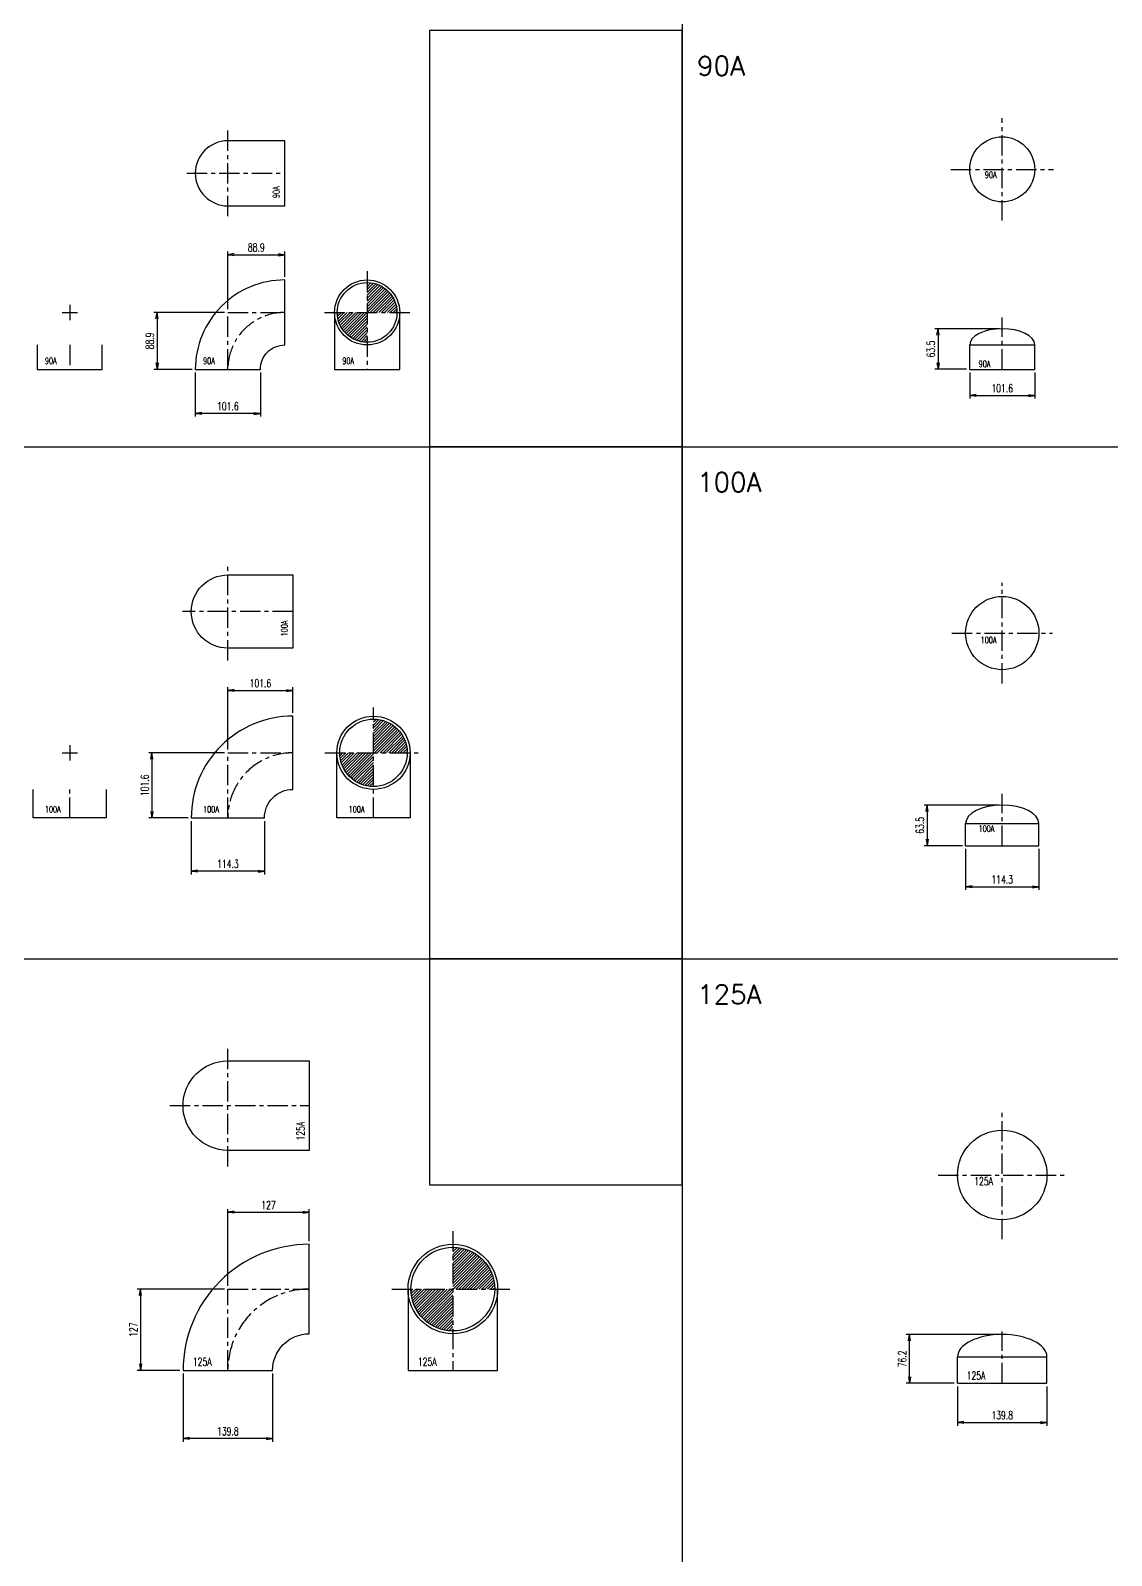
# Model space of a CAD drawing. Header units: millimetres. Extents: x 2090 to 42062, y -14812 to 2738.
# Drawn here: x 4949 to 6637, y -3684 to -1302 of the extents above; entities that cross this region are included whole.
import ezdxf

# ---------------------------------------------------------------- set-up
doc = ezdxf.new("R2010")
doc.units = ezdxf.units.MM
doc.header["$PDMODE"] = 35
doc.linetypes.add('CENTER', pattern=[50.8, 31.75, -6.35, 6.35, -6.35])
doc.linetypes.add('CENTER2', pattern=[1.125, 0.75, -0.125, 0.125, -0.125])
for name, color, linetype in [('#配管（SUS)', 220, 'Continuous'), ('DIM', 1, 'Continuous'), ('skeleton', 7, 'Continuous')]:
    doc.layers.add(name, color=color, linetype=linetype)
doc.styles.add('kpk', font='romans.shx', dxfattribs={"width": 0.7, "bigfont": 'extfont2.shx'})
doc.styles.get("Standard").update_dxf_attribs({"font": 'romans.shx', "bigfont": 'extfont.shx'})
doc.dimstyles.new('1／5～KPK', dxfattribs={"dimscale": 5, "dimtxt": 2.5, "dimasz": 2, "dimexe": 1, "dimexo": 1, "dimgap": 1, "dimtad": 3, "dimdsep": 46, "dimtxsty": 'kpk', "dimblk": 'OPEN', "dimcen": 2.5, "dimclrd": 9, "dimclre": 9, "dimclrt": 4, "dimadec": 1, "dimazin": 2, "dimtfac": 1, "dimtmove": 0, "dimatfit": 2, "dimldrblk": 'OPEN', "dimfxl": 1, "dimtfill": 1, "dimlwd": -1, "dimlwe": -1, "dimarcsym": 1})

# ---------------------------------------------------------------- blocks, each defined once
blk = doc.blocks.new('_Open')
at = {"color": 0, "linetype": 'ByBlock', "lineweight": -2}
for p, q in [((-1, 0.17), (0, 0)), ((-1, -0.17), (0, 0)), ((0, 0), (-1, 0))]:
    blk.add_line(p, q, dxfattribs=at)
blk = doc.blocks.new('*D164')
at = {"layer": 'Defpoints', "color": 0, "linetype": 'ByBlock', "transparency": 16777216}
for p in [(5346.4, -1652.6), (5346.4, -1692), (5257.5, -1742.8)]:
    blk.add_point(p, dxfattribs=at)
at = {"layer": 'DIM', "color": 9, "transparency": 16777216}
for p, q in [((5257.5, -1737.8), (5257.5, -1647.6)), ((5267.5, -1652.6), (5336.4, -1652.6)), ((5346.4, -1687), (5346.4, -1647.6))]:
    blk.add_line(p, q, dxfattribs=at)
at = {"layer": 'DIM', "color": 9, "linetype": 'ByBlock', "transparency": 16777216, "xscale": 10, "yscale": 10, "zscale": 10, "rotation": 180}
blk.add_blockref('_Open', (5257.5, -1652.6), dxfattribs=at)
at = {"layer": 'DIM', "color": 9, "linetype": 'ByBlock', "transparency": 16777216, "xscale": 10, "yscale": 10, "zscale": 10}
blk.add_blockref('_Open', (5346.4, -1652.6), dxfattribs=at)
at = {"layer": 'DIM', "color": 4, "linetype": 'ByBlock', "transparency": 16777216, "insert": (5301.9, -1641.3), "char_height": 12.5, "attachment_point": 5, "style": 'kpk', "bg_fill": 3, "box_fill_scale": 1.1, "bg_fill_color": 256, "bg_fill_true_color": 13158600, "bg_fill_transparency": 0}
blk.add_mtext('88.9', dxfattribs=at)
blk = doc.blocks.new('*D165')
at = {"layer": 'Defpoints', "color": 0, "linetype": 'ByBlock', "transparency": 16777216}
for p in [(5257.5, -1742.8), (5146.9, -1831.7), (5206.7, -1831.7)]:
    blk.add_point(p, dxfattribs=at)
at = {"layer": 'DIM', "color": 9, "transparency": 16777216}
for p, q in [((5252.5, -1742.8), (5141.9, -1742.8)), ((5146.9, -1752.8), (5146.9, -1821.7)), ((5201.7, -1831.7), (5141.9, -1831.7))]:
    blk.add_line(p, q, dxfattribs=at)
at = {"layer": 'DIM', "color": 9, "linetype": 'ByBlock', "transparency": 16777216, "xscale": 10, "yscale": 10, "zscale": 10}
for p, rotation in [((5146.9, -1742.8), 90), ((5146.9, -1831.7), 270)]:
    blk.add_blockref('_Open', p, dxfattribs=dict(at, rotation=rotation))
at = {"layer": 'DIM', "color": 4, "linetype": 'ByBlock', "transparency": 16777216, "insert": (5135.6, -1787.2), "char_height": 12.5, "attachment_point": 5, "rotation": 90, "style": 'kpk', "bg_fill": 3, "box_fill_scale": 1.1, "bg_fill_color": 256, "bg_fill_true_color": 13158600, "bg_fill_transparency": 0}
blk.add_mtext('88.9', dxfattribs=at)
blk = doc.blocks.new('*D166')
at = {"layer": 'Defpoints', "color": 0, "linetype": 'ByBlock', "transparency": 16777216}
for p in [(5206.7, -1831.7), (5308.3, -1831.7), (5206.7, -1900.5)]:
    blk.add_point(p, dxfattribs=at)
at = {"layer": 'DIM', "color": 9, "transparency": 16777216}
for p, q in [((5206.7, -1836.7), (5206.7, -1905.5)), ((5308.3, -1836.7), (5308.3, -1905.5)), ((5298.3, -1900.5), (5216.7, -1900.5))]:
    blk.add_line(p, q, dxfattribs=at)
at = {"layer": 'DIM', "color": 9, "linetype": 'ByBlock', "transparency": 16777216, "xscale": 10, "yscale": 10, "zscale": 10, "rotation": 180}
blk.add_blockref('_Open', (5206.7, -1900.5), dxfattribs=at)
at = {"layer": 'DIM', "color": 9, "linetype": 'ByBlock', "transparency": 16777216, "xscale": 10, "yscale": 10, "zscale": 10}
blk.add_blockref('_Open', (5308.3, -1900.5), dxfattribs=at)
at = {"layer": 'DIM', "color": 4, "linetype": 'ByBlock', "transparency": 16777216, "insert": (5257.5, -1889.2), "char_height": 12.5, "attachment_point": 5, "style": 'kpk', "bg_fill": 3, "box_fill_scale": 1.1, "bg_fill_color": 256, "bg_fill_true_color": 13158600, "bg_fill_transparency": 0}
blk.add_mtext('101.6', dxfattribs=at)
blk = doc.blocks.new('*D167')
at = {"layer": 'Defpoints', "color": 0, "linetype": 'ByBlock', "transparency": 16777216}
for p in [(5359.1, -2333.1), (5359.1, -2373.3), (5257.5, -2430.5)]:
    blk.add_point(p, dxfattribs=at)
at = {"layer": 'DIM', "color": 9, "transparency": 16777216}
for p, q in [((5257.5, -2425.5), (5257.5, -2328.1)), ((5267.5, -2333.1), (5349.1, -2333.1)), ((5359.1, -2368.3), (5359.1, -2328.1))]:
    blk.add_line(p, q, dxfattribs=at)
at = {"layer": 'DIM', "color": 9, "linetype": 'ByBlock', "transparency": 16777216, "xscale": 10, "yscale": 10, "zscale": 10, "rotation": 180}
blk.add_blockref('_Open', (5257.5, -2333.1), dxfattribs=at)
at = {"layer": 'DIM', "color": 9, "linetype": 'ByBlock', "transparency": 16777216, "xscale": 10, "yscale": 10, "zscale": 10}
blk.add_blockref('_Open', (5359.1, -2333.1), dxfattribs=at)
at = {"layer": 'DIM', "color": 4, "linetype": 'ByBlock', "transparency": 16777216, "insert": (5308.3, -2321.8), "char_height": 12.5, "attachment_point": 5, "style": 'kpk', "bg_fill": 3, "box_fill_scale": 1.1, "bg_fill_color": 256, "bg_fill_true_color": 13158600, "bg_fill_transparency": 0}
blk.add_mtext('101.6', dxfattribs=at)
blk = doc.blocks.new('*D168')
at = {"layer": 'Defpoints', "color": 0, "linetype": 'ByBlock', "transparency": 16777216}
for p in [(5257.5, -2430.5), (5138.9, -2532.1), (5200.3, -2532.1)]:
    blk.add_point(p, dxfattribs=at)
at = {"layer": 'DIM', "color": 9, "transparency": 16777216}
for p, q in [((5252.5, -2430.5), (5133.9, -2430.5)), ((5138.9, -2440.5), (5138.9, -2522.1)), ((5195.3, -2532.1), (5133.9, -2532.1))]:
    blk.add_line(p, q, dxfattribs=at)
at = {"layer": 'DIM', "color": 9, "linetype": 'ByBlock', "transparency": 16777216, "xscale": 10, "yscale": 10, "zscale": 10}
for p, rotation in [((5138.9, -2430.5), 90), ((5138.9, -2532.1), 270)]:
    blk.add_blockref('_Open', p, dxfattribs=dict(at, rotation=rotation))
at = {"layer": 'DIM', "color": 4, "linetype": 'ByBlock', "transparency": 16777216, "insert": (5127.7, -2481.3), "char_height": 12.5, "attachment_point": 5, "rotation": 90, "style": 'kpk', "bg_fill": 3, "box_fill_scale": 1.1, "bg_fill_color": 256, "bg_fill_true_color": 13158600, "bg_fill_transparency": 0}
blk.add_mtext('101.6', dxfattribs=at)
blk = doc.blocks.new('*D169')
at = {"layer": 'Defpoints', "color": 0, "linetype": 'ByBlock', "transparency": 16777216}
for p in [(5200.3, -2532.1), (5314.6, -2532.1), (5200.3, -2615.3)]:
    blk.add_point(p, dxfattribs=at)
at = {"layer": 'DIM', "color": 9, "transparency": 16777216}
for p, q in [((5200.3, -2537.1), (5200.3, -2620.3)), ((5314.6, -2537.1), (5314.6, -2620.3)), ((5304.6, -2615.3), (5210.3, -2615.3))]:
    blk.add_line(p, q, dxfattribs=at)
at = {"layer": 'DIM', "color": 9, "linetype": 'ByBlock', "transparency": 16777216, "xscale": 10, "yscale": 10, "zscale": 10, "rotation": 180}
blk.add_blockref('_Open', (5200.3, -2615.3), dxfattribs=at)
at = {"layer": 'DIM', "color": 9, "linetype": 'ByBlock', "transparency": 16777216, "xscale": 10, "yscale": 10, "zscale": 10}
blk.add_blockref('_Open', (5314.6, -2615.3), dxfattribs=at)
at = {"layer": 'DIM', "color": 4, "linetype": 'ByBlock', "transparency": 16777216, "insert": (5257.5, -2604), "char_height": 12.5, "attachment_point": 5, "style": 'kpk', "bg_fill": 3, "box_fill_scale": 1.1, "bg_fill_color": 256, "bg_fill_true_color": 13158600, "bg_fill_transparency": 0}
blk.add_mtext('114.3', dxfattribs=at)
blk = doc.blocks.new('*D170')
at = {"layer": 'Defpoints', "color": 0, "linetype": 'ByBlock', "transparency": 16777216}
for p in [(5384.5, -3148), (5384.5, -3198.1), (5257.5, -3268)]:
    blk.add_point(p, dxfattribs=at)
at = {"layer": 'DIM', "color": 9, "transparency": 16777216}
for p, q in [((5257.5, -3263), (5257.5, -3143)), ((5384.5, -3193.1), (5384.5, -3143)), ((5267.5, -3148), (5374.5, -3148))]:
    blk.add_line(p, q, dxfattribs=at)
at = {"layer": 'DIM', "color": 9, "linetype": 'ByBlock', "transparency": 16777216, "xscale": 10, "yscale": 10, "zscale": 10, "rotation": 180}
blk.add_blockref('_Open', (5257.5, -3148), dxfattribs=at)
at = {"layer": 'DIM', "color": 9, "linetype": 'ByBlock', "transparency": 16777216, "xscale": 10, "yscale": 10, "zscale": 10}
blk.add_blockref('_Open', (5384.5, -3148), dxfattribs=at)
at = {"layer": 'DIM', "color": 4, "linetype": 'ByBlock', "transparency": 16777216, "insert": (5321, -3136.8), "char_height": 12.5, "attachment_point": 5, "style": 'kpk', "bg_fill": 3, "box_fill_scale": 1.1, "bg_fill_color": 256, "bg_fill_true_color": 13158600, "bg_fill_transparency": 0}
blk.add_mtext('127', dxfattribs=at)
blk = doc.blocks.new('*D171')
at = {"layer": 'Defpoints', "color": 0, "linetype": 'ByBlock', "transparency": 16777216}
for p in [(5257.5, -3268), (5121.1, -3395), (5187.6, -3395)]:
    blk.add_point(p, dxfattribs=at)
at = {"layer": 'DIM', "color": 9, "transparency": 16777216}
for p, q in [((5252.5, -3268), (5116.1, -3268)), ((5121.1, -3278), (5121.1, -3385)), ((5182.6, -3395), (5116.1, -3395))]:
    blk.add_line(p, q, dxfattribs=at)
at = {"layer": 'DIM', "color": 9, "linetype": 'ByBlock', "transparency": 16777216, "xscale": 10, "yscale": 10, "zscale": 10}
for p, rotation in [((5121.1, -3268), 90), ((5121.1, -3395), 270)]:
    blk.add_blockref('_Open', p, dxfattribs=dict(at, rotation=rotation))
at = {"layer": 'DIM', "color": 4, "linetype": 'ByBlock', "transparency": 16777216, "insert": (5109.9, -3331.5), "char_height": 12.5, "attachment_point": 5, "rotation": 90, "style": 'kpk', "bg_fill": 3, "box_fill_scale": 1.1, "bg_fill_color": 256, "bg_fill_true_color": 13158600, "bg_fill_transparency": 0}
blk.add_mtext('127', dxfattribs=at)
blk = doc.blocks.new('*D172')
at = {"layer": 'Defpoints', "color": 0, "linetype": 'ByBlock', "transparency": 16777216}
for p in [(5187.6, -3395), (5327.4, -3395), (5187.6, -3501.4)]:
    blk.add_point(p, dxfattribs=at)
at = {"layer": 'DIM', "color": 9, "transparency": 16777216}
for p, q in [((5187.6, -3400), (5187.6, -3506.4)), ((5327.4, -3400), (5327.4, -3506.4)), ((5317.4, -3501.4), (5197.6, -3501.4))]:
    blk.add_line(p, q, dxfattribs=at)
at = {"layer": 'DIM', "color": 9, "linetype": 'ByBlock', "transparency": 16777216, "xscale": 10, "yscale": 10, "zscale": 10, "rotation": 180}
blk.add_blockref('_Open', (5187.6, -3501.4), dxfattribs=at)
at = {"layer": 'DIM', "color": 9, "linetype": 'ByBlock', "transparency": 16777216, "xscale": 10, "yscale": 10, "zscale": 10}
blk.add_blockref('_Open', (5327.4, -3501.4), dxfattribs=at)
at = {"layer": 'DIM', "color": 4, "linetype": 'ByBlock', "transparency": 16777216, "insert": (5257.5, -3490.2), "char_height": 12.5, "attachment_point": 5, "style": 'kpk', "bg_fill": 3, "box_fill_scale": 1.1, "bg_fill_color": 256, "bg_fill_true_color": 13158600, "bg_fill_transparency": 0}
blk.add_mtext('139.8', dxfattribs=at)
blk = doc.blocks.new('*D195')
at = {"layer": 'Defpoints', "color": 0, "linetype": 'ByBlock', "transparency": 16777216}
for p in [(6466.7, -1768.1), (6366.5, -1831.6), (6415.9, -1831.6)]:
    blk.add_point(p, dxfattribs=at)
at = {"layer": 'DIM', "color": 9, "transparency": 16777216}
for p, q in [((6461.7, -1768.1), (6361.5, -1768.1)), ((6366.5, -1778.1), (6366.5, -1821.6)), ((6410.9, -1831.6), (6361.5, -1831.6))]:
    blk.add_line(p, q, dxfattribs=at)
at = {"layer": 'DIM', "color": 9, "linetype": 'ByBlock', "transparency": 16777216, "xscale": 10, "yscale": 10, "zscale": 10}
for p, rotation in [((6366.5, -1768.1), 90), ((6366.5, -1831.6), 270)]:
    blk.add_blockref('_Open', p, dxfattribs=dict(at, rotation=rotation))
at = {"layer": 'DIM', "color": 4, "linetype": 'ByBlock', "transparency": 16777216, "insert": (6355.3, -1799.9), "char_height": 12.5, "attachment_point": 5, "rotation": 90, "style": 'kpk', "bg_fill": 3, "box_fill_scale": 1.1, "bg_fill_color": 256, "bg_fill_true_color": 13158600, "bg_fill_transparency": 0}
blk.add_mtext('63.5', dxfattribs=at)
blk = doc.blocks.new('*D196')
at = {"layer": 'Defpoints', "color": 0, "linetype": 'ByBlock', "transparency": 16777216}
for p in [(6415.9, -1831.6), (6517.5, -1831.6), (6517.5, -1872.4)]:
    blk.add_point(p, dxfattribs=at)
at = {"layer": 'DIM', "color": 9, "transparency": 16777216}
for p, q in [((6415.9, -1836.6), (6415.9, -1877.4)), ((6517.5, -1836.6), (6517.5, -1877.4)), ((6425.9, -1872.4), (6507.5, -1872.4))]:
    blk.add_line(p, q, dxfattribs=at)
at = {"layer": 'DIM', "color": 9, "linetype": 'ByBlock', "transparency": 16777216, "xscale": 10, "yscale": 10, "zscale": 10, "rotation": 180}
blk.add_blockref('_Open', (6415.9, -1872.4), dxfattribs=at)
at = {"layer": 'DIM', "color": 9, "linetype": 'ByBlock', "transparency": 16777216, "xscale": 10, "yscale": 10, "zscale": 10}
blk.add_blockref('_Open', (6517.5, -1872.4), dxfattribs=at)
at = {"layer": 'DIM', "color": 4, "linetype": 'ByBlock', "transparency": 16777216, "insert": (6466.7, -1861.2), "char_height": 12.5, "attachment_point": 5, "style": 'kpk', "bg_fill": 3, "box_fill_scale": 1.1, "bg_fill_color": 256, "bg_fill_true_color": 13158600, "bg_fill_transparency": 0}
blk.add_mtext('101.6', dxfattribs=at)
blk = doc.blocks.new('*D197')
at = {"layer": 'Defpoints', "color": 0, "linetype": 'ByBlock', "transparency": 16777216}
for p in [(6466.7, -2512.1), (6349.6, -2575.6), (6409.6, -2575.6)]:
    blk.add_point(p, dxfattribs=at)
at = {"layer": 'DIM', "color": 9, "transparency": 16777216}
for p, q in [((6461.7, -2512.1), (6344.6, -2512.1)), ((6349.6, -2522.1), (6349.6, -2565.6)), ((6404.6, -2575.6), (6344.6, -2575.6))]:
    blk.add_line(p, q, dxfattribs=at)
at = {"layer": 'DIM', "color": 9, "linetype": 'ByBlock', "transparency": 16777216, "xscale": 10, "yscale": 10, "zscale": 10}
for p, rotation in [((6349.6, -2512.1), 90), ((6349.6, -2575.6), 270)]:
    blk.add_blockref('_Open', p, dxfattribs=dict(at, rotation=rotation))
at = {"layer": 'DIM', "color": 4, "linetype": 'ByBlock', "transparency": 16777216, "insert": (6338.3, -2543.9), "char_height": 12.5, "attachment_point": 5, "rotation": 90, "style": 'kpk', "bg_fill": 3, "box_fill_scale": 1.1, "bg_fill_color": 256, "bg_fill_true_color": 13158600, "bg_fill_transparency": 0}
blk.add_mtext('63.5', dxfattribs=at)
blk = doc.blocks.new('*D198')
at = {"layer": 'Defpoints', "color": 0, "linetype": 'ByBlock', "transparency": 16777216}
for p in [(6409.6, -2575.6), (6523.9, -2575.6), (6523.9, -2639.7)]:
    blk.add_point(p, dxfattribs=at)
at = {"layer": 'DIM', "color": 9, "transparency": 16777216}
for p, q in [((6409.6, -2580.6), (6409.6, -2644.7)), ((6523.9, -2580.6), (6523.9, -2644.7)), ((6419.6, -2639.7), (6513.9, -2639.7))]:
    blk.add_line(p, q, dxfattribs=at)
at = {"layer": 'DIM', "color": 9, "linetype": 'ByBlock', "transparency": 16777216, "xscale": 10, "yscale": 10, "zscale": 10, "rotation": 180}
blk.add_blockref('_Open', (6409.6, -2639.7), dxfattribs=at)
at = {"layer": 'DIM', "color": 9, "linetype": 'ByBlock', "transparency": 16777216, "xscale": 10, "yscale": 10, "zscale": 10}
blk.add_blockref('_Open', (6523.9, -2639.7), dxfattribs=at)
at = {"layer": 'DIM', "color": 4, "linetype": 'ByBlock', "transparency": 16777216, "insert": (6466.7, -2628.4), "char_height": 12.5, "attachment_point": 5, "style": 'kpk', "bg_fill": 3, "box_fill_scale": 1.1, "bg_fill_color": 256, "bg_fill_true_color": 13158600, "bg_fill_transparency": 0}
blk.add_mtext('114.3', dxfattribs=at)
blk = doc.blocks.new('*D199')
at = {"layer": 'Defpoints', "color": 0, "linetype": 'ByBlock', "transparency": 16777216}
for p in [(6396.8, -3415.2), (6536.6, -3415.2), (6536.6, -3476.4)]:
    blk.add_point(p, dxfattribs=at)
at = {"layer": 'DIM', "color": 9, "transparency": 16777216}
for p, q in [((6396.8, -3420.2), (6396.8, -3481.4)), ((6536.6, -3420.2), (6536.6, -3481.4)), ((6406.8, -3476.4), (6526.6, -3476.4))]:
    blk.add_line(p, q, dxfattribs=at)
at = {"layer": 'DIM', "color": 9, "linetype": 'ByBlock', "transparency": 16777216, "xscale": 10, "yscale": 10, "zscale": 10, "rotation": 180}
blk.add_blockref('_Open', (6396.8, -3476.4), dxfattribs=at)
at = {"layer": 'DIM', "color": 9, "linetype": 'ByBlock', "transparency": 16777216, "xscale": 10, "yscale": 10, "zscale": 10}
blk.add_blockref('_Open', (6536.6, -3476.4), dxfattribs=at)
at = {"layer": 'DIM', "color": 4, "linetype": 'ByBlock', "transparency": 16777216, "insert": (6466.7, -3465.1), "char_height": 12.5, "attachment_point": 5, "style": 'kpk', "bg_fill": 3, "box_fill_scale": 1.1, "bg_fill_color": 256, "bg_fill_true_color": 13158600, "bg_fill_transparency": 0}
blk.add_mtext('139.8', dxfattribs=at)
blk = doc.blocks.new('*D200')
at = {"layer": 'Defpoints', "color": 0, "linetype": 'ByBlock', "transparency": 16777216}
for p in [(6321.8, -3339), (6466.7, -3339), (6396.8, -3415.2)]:
    blk.add_point(p, dxfattribs=at)
at = {"layer": 'DIM', "color": 9, "transparency": 16777216}
for p, q in [((6461.7, -3339), (6316.8, -3339)), ((6321.8, -3405.2), (6321.8, -3349)), ((6391.8, -3415.2), (6316.8, -3415.2))]:
    blk.add_line(p, q, dxfattribs=at)
at = {"layer": 'DIM', "color": 9, "linetype": 'ByBlock', "transparency": 16777216, "xscale": 10, "yscale": 10, "zscale": 10}
for p, rotation in [((6321.8, -3339), 90), ((6321.8, -3415.2), 270)]:
    blk.add_blockref('_Open', p, dxfattribs=dict(at, rotation=rotation))
at = {"layer": 'DIM', "color": 4, "linetype": 'ByBlock', "transparency": 16777216, "insert": (6310.6, -3377.1), "char_height": 12.5, "attachment_point": 5, "rotation": 90, "style": 'kpk', "bg_fill": 3, "box_fill_scale": 1.1, "bg_fill_color": 256, "bg_fill_true_color": 13158600, "bg_fill_transparency": 0}
blk.add_mtext('76.2', dxfattribs=at)
blk = doc.blocks.new('(SUS)90A-90ES-4')
at = {"layer": '#配管（SUS)', "color": 2, "linetype": 'CENTER'}
for p, q in [((-12, 0), (12, 0)), ((0, 12), (0, -12)), ((0, -50.8), (0, -88.9))]:
    blk.add_line(p, q, dxfattribs=at)
at = {"layer": '#配管（SUS)', "color": 0, "linetype": 'ByBlock'}
blk.add_lwpolyline([(-50.8, -50.8), (-50.8, -88.9), (50.8, -88.9), (50.8, -50.8)], dxfattribs=at)
at = {"layer": 'Defpoints', "color": 5, "insert": (-38.7, -75.5), "char_height": 10, "attachment_point": 4}
blk.add_mtext('{\\W0.7;90A}', dxfattribs=at)
blk = doc.blocks.new('(SUS)90A-90ES-3')
at = {"layer": '#配管（SUS)', "color": 2, "linetype": 'CENTER'}
for p, q in [((0, -66.7), (0, 66.7)), ((-64.3, 0), (88.9, 0))]:
    blk.add_line(p, q, dxfattribs=at)
at = {"layer": '#配管（SUS)', "color": 0, "linetype": 'ByBlock'}
blk.add_lwpolyline([(88.9, 50.8), (0, 50.8, 1), (0, -50.8), (88.9, -50.8)], format="xyb", close=True, dxfattribs=at)
at = {"layer": 'Defpoints', "color": 5, "insert": (75.5, -38.7), "char_height": 10, "attachment_point": 4, "rotation": 90}
blk.add_mtext('{\\W0.7;90A}', dxfattribs=at)
blk = doc.blocks.new('(SUS)90A-90ES-1')
at = {"layer": '#配管（SUS)', "color": 0, "linetype": 'ByBlock'}
blk.add_lwpolyline([(-50.8, -88.9), (50.8, -88.9, -0.414214), (88.9, -50.8), (88.9, 50.8, 0.414214)], format="xyb", close=True, dxfattribs=at)
at = {"layer": '#配管（SUS)', "color": 2, "linetype": 'CENTER'}
blk.add_lwpolyline([(0, -88.9), (0, 0), (88.9, 0, 0.414214)], format="xyb", close=True, dxfattribs=at)
at = {"layer": 'Defpoints', "color": 5, "insert": (-38.7, -75.5), "char_height": 10, "attachment_point": 4}
blk.add_mtext('{\\W0.7;90A}', dxfattribs=at)
blk = doc.blocks.new('(SUS)90A-90ES-2')
at = {"layer": '#配管（SUS)'}
h = blk.add_hatch(dxfattribs=at)
h.set_pattern_fill('ANSI31', color=252)
h.set_pattern_definition([(45, (-5474.999, 1742.7873), (-2.245064, 2.245064), [])])
h.paths.add_polyline_path([(0, 0), (-46.6, 0, 0.414214), (0, -46.6)])
h.paths.add_polyline_path([(0, 46.6), (0, 0), (46.6, 0, 0.414214)])
at = {"layer": '#配管（SUS)', "color": 2, "linetype": 'CENTER'}
for p, q in [((0, 64.3), (0, -88.9)), ((-66.7, 0), (66.7, 0))]:
    blk.add_line(p, q, dxfattribs=at)
at = {"layer": '#配管（SUS)', "color": 0, "linetype": 'ByBlock'}
blk.add_lwpolyline([(-50.8, 0), (-50.8, -88.9), (50.8, -88.9), (50.8, 0)], dxfattribs=at)
for radius in [50.8, 46.6]:
    blk.add_circle((0, 0), radius, dxfattribs=at)
at = {"layer": 'Defpoints', "color": 5, "insert": (-38.7, -75.5), "char_height": 10, "attachment_point": 4}
blk.add_mtext('{\\W0.7;90A}', dxfattribs=at)
blk = doc.blocks.new('(SUS)100A-90ES-3')
at = {"layer": '#配管（SUS)', "color": 2, "linetype": 'CENTER'}
for p, q in [((0, -76.2), (0, 76.2)), ((101.6, 0), (-70.9, 0))]:
    blk.add_line(p, q, dxfattribs=at)
at = {"layer": '#配管（SUS)', "color": 0, "linetype": 'ByBlock'}
blk.add_lwpolyline([(101.6, -57.1), (0, -57.1, -1), (0, 57.1), (101.6, 57.1)], format="xyb", close=True, dxfattribs=at)
at = {"layer": 'Defpoints', "color": 5, "insert": (88.2, -38.7), "char_height": 10, "attachment_point": 4, "rotation": 90}
blk.add_mtext('{\\W0.7;100A}', dxfattribs=at)
blk = doc.blocks.new('(SUS)100A-90ES-4')
at = {"layer": '#配管（SUS)', "color": 2, "linetype": 'CENTER'}
for p, q in [((-12, 0), (12, 0)), ((0, 12), (0, -12)), ((0, -101.6), (0, -57.2))]:
    blk.add_line(p, q, dxfattribs=at)
at = {"layer": '#配管（SUS)', "color": 0, "linetype": 'ByBlock'}
blk.add_lwpolyline([(57.1, -57.2), (57.1, -101.6), (-57.2, -101.6), (-57.2, -57.2)], dxfattribs=at)
at = {"layer": 'Defpoints', "color": 5, "insert": (-38.7, -88.2), "char_height": 10, "attachment_point": 4}
blk.add_mtext('{\\W0.7;100A}', dxfattribs=at)
blk = doc.blocks.new('(SUS)100A-90ES-1')
at = {"layer": '#配管（SUS)', "color": 0, "linetype": 'ByBlock'}
blk.add_lwpolyline([(-57.2, -101.6), (57.2, -101.6, -0.414214), (101.6, -57.2), (101.6, 57.2, 0.414214)], format="xyb", close=True, dxfattribs=at)
at = {"layer": '#配管（SUS)', "color": 2, "linetype": 'CENTER'}
blk.add_lwpolyline([(0, -101.6), (0, 0), (101.6, 0, 0.414214)], format="xyb", close=True, dxfattribs=at)
at = {"layer": 'Defpoints', "color": 5, "insert": (-38.7, -88.2), "char_height": 10, "attachment_point": 4}
blk.add_mtext('{\\W0.7;100A}', dxfattribs=at)
blk = doc.blocks.new('(SUS)100A-90ES-2')
at = {"layer": '#配管（SUS)'}
h = blk.add_hatch(dxfattribs=at)
h.set_pattern_fill('ANSI31', color=252)
h.set_pattern_definition([(45, (-5484.8732, 2430.463), (-2.245064, 2.245064), [])])
h.paths.add_polyline_path([(0, 0), (-52.7, 0, 0.414214), (0, -52.7)])
h.paths.add_polyline_path([(0, 52.6), (0, 0), (52.6, 0, 0.414214)])
at = {"layer": '#配管（SUS)', "color": 2, "linetype": 'CENTER'}
for p, q in [((0, -101.6), (0, 70.9)), ((-76.2, 0), (76.2, 0))]:
    blk.add_line(p, q, dxfattribs=at)
at = {"layer": '#配管（SUS)', "color": 0, "linetype": 'ByBlock'}
blk.add_lwpolyline([(57.1, 0), (57.1, -101.6), (-57.2, -101.6), (-57.2, 0)], dxfattribs=at)
for radius in [57.2, 52.7]:
    blk.add_circle((0, 0), radius, dxfattribs=at)
at = {"layer": 'Defpoints', "color": 5, "insert": (-38.7, -88.2), "char_height": 10, "attachment_point": 4}
blk.add_mtext('{\\W0.7;100A}', dxfattribs=at)
blk = doc.blocks.new('(SUS)125A-90ES-3')
at = {"layer": '#配管（SUS)', "color": 2, "linetype": 'CENTER'}
for p, q in [((0, -95.3), (0, 95.3)), ((-90.4, 0), (127, 0))]:
    blk.add_line(p, q, dxfattribs=at)
at = {"layer": '#配管（SUS)', "color": 0, "linetype": 'ByBlock'}
blk.add_lwpolyline([(127, -69.9), (0, -69.9, -1), (0, 69.9), (127, 69.9)], format="xyb", close=True, dxfattribs=at)
at = {"layer": 'Defpoints', "color": 5, "insert": (113.6, -54.6), "char_height": 12.5, "attachment_point": 4, "rotation": 90}
blk.add_mtext('{\\W0.7;125A}', dxfattribs=at)
blk = doc.blocks.new('(SUS)125A-90ES-1')
at = {"layer": '#配管（SUS)', "color": 0, "linetype": 'ByBlock'}
blk.add_lwpolyline([(-69.9, -127), (69.9, -127, -0.414214), (127, -69.9), (127, 69.9, 0.414214)], format="xyb", close=True, dxfattribs=at)
at = {"layer": '#配管（SUS)', "color": 2, "linetype": 'CENTER'}
blk.add_lwpolyline([(0, -127), (0, 0), (127, 0, 0.414214)], format="xyb", close=True, dxfattribs=at)
at = {"layer": 'Defpoints', "color": 5, "insert": (-54.6, -113.6), "char_height": 12.5, "attachment_point": 4}
blk.add_mtext('{\\W0.7;125A}', dxfattribs=at)
blk = doc.blocks.new('(SUS)125A-90ES-2')
at = {"layer": '#配管（SUS)'}
h = blk.add_hatch(dxfattribs=at)
h.set_pattern_fill('ANSI31', color=252)
h.set_pattern_definition([(45, (-5608.8244, 3267.9864), (-2.245064, 2.245064), [])])
h.paths.add_polyline_path([(0, 0), (-65.4, 0, 0.414214), (0, -65.4)])
h.paths.add_polyline_path([(0, 65.4), (0, 0), (65.4, 0, 0.414214)])
at = {"layer": '#配管（SUS)', "color": 2, "linetype": 'CENTER'}
for p, q in [((0, 90.4), (0, -127)), ((-95.3, 0), (95.3, 0))]:
    blk.add_line(p, q, dxfattribs=at)
at = {"layer": '#配管（SUS)', "color": 0, "linetype": 'ByBlock'}
blk.add_lwpolyline([(-69.9, 0), (-69.9, -127), (69.9, -127), (69.9, 0)], dxfattribs=at)
for radius in [69.9, 65.4]:
    blk.add_circle((0, 0), radius, dxfattribs=at)
at = {"layer": 'Defpoints', "color": 5, "insert": (-54.6, -113.6), "char_height": 12.5, "attachment_point": 4}
blk.add_mtext('{\\W0.7;125A}', dxfattribs=at)
blk = doc.blocks.new('A$C1C181C6F')
at = {"layer": '#配管（SUS)', "color": 2, "linetype": 'CENTER'}
for p, q in [((0, -80), (0, 80)), ((-80, 0), (80, 0))]:
    blk.add_line(p, q, dxfattribs=at)
at = {"layer": '#配管（SUS)', "color": 0, "linetype": 'ByBlock'}
blk.add_circle((0, 0), 50.8, dxfattribs=at)
at = {"layer": 'Defpoints', "color": 5, "insert": (-27.2, -8.6), "char_height": 10, "attachment_point": 4}
blk.add_mtext('{\\W0.7;90A}', dxfattribs=at)
blk = doc.blocks.new('A$C33C137FE')
at = {"layer": '#配管（SUS)', "color": 2, "linetype": 'CENTER'}
blk.add_line((0, -38.1), (0, 42.8), dxfattribs=at)
at = {"layer": '#配管（SUS)', "color": 0, "linetype": 'ByBlock'}
for p, q in [((-50.8, -38.1), (-50.8, 0)), ((-50.8, 0), (50.8, 0)), ((50.8, -38.1), (50.8, 0)), ((-50.8, -38.1), (50.8, -38.1))]:
    blk.add_line(p, q, dxfattribs=at)
blk.add_ellipse((0, 0), major_axis=(-50.8, 0), ratio=0.5, start_param=3.141593, end_param=6.283185, dxfattribs=at)
at = {"layer": 'Defpoints', "color": 5, "insert": (-36.7, -29.6), "char_height": 10, "attachment_point": 4}
blk.add_mtext('{\\W0.7;90A}', dxfattribs=at)
blk = doc.blocks.new('A$C154D402A')
at = {"layer": '#配管（SUS)', "color": 2, "linetype": 'CENTER'}
for p, q in [((0, -78.5), (0, 78.5)), ((-78.5, 0), (78.5, 0))]:
    blk.add_line(p, q, dxfattribs=at)
at = {"layer": '#配管（SUS)', "color": 0, "linetype": 'ByBlock'}
blk.add_circle((0, 0), 57.2, dxfattribs=at)
at = {"layer": 'Defpoints', "color": 5, "insert": (-33.6, -10.8), "char_height": 10, "attachment_point": 4}
blk.add_mtext('{\\W0.7;100A}', dxfattribs=at)
blk = doc.blocks.new('A$C77C554D0')
at = {"layer": '#配管（SUS)', "color": 2, "linetype": 'CENTER'}
blk.add_line((0, -34.9), (0, 46), dxfattribs=at)
at = {"layer": '#配管（SUS)', "color": 0, "linetype": 'ByBlock'}
for p, q in [((-57.2, -34.9), (-57.2, 0)), ((-57.2, 0), (57.2, 0)), ((57.2, -34.9), (57.2, 0)), ((-57.2, -34.9), (57.2, -34.9))]:
    blk.add_line(p, q, dxfattribs=at)
blk.add_ellipse((0, 0), major_axis=(-57.2, 0), ratio=0.5, start_param=3.141593, end_param=6.283185, dxfattribs=at)
at = {"layer": 'Defpoints', "color": 5, "insert": (-37, -8.2), "char_height": 10, "attachment_point": 4}
blk.add_mtext('{\\W0.7;100A}', dxfattribs=at)
blk = doc.blocks.new('A$C33C00AEB')
at = {"layer": '#配管（SUS)', "color": 2, "linetype": 'CENTER'}
for p, q in [((0, -100), (0, 100)), ((-100, 0), (100, 0))]:
    blk.add_line(p, q, dxfattribs=at)
at = {"layer": '#配管（SUS)', "color": 0, "linetype": 'ByBlock'}
blk.add_circle((0, 0), 69.9, dxfattribs=at)
at = {"layer": 'Defpoints', "color": 5, "insert": (-43.7, -9.7), "char_height": 12.5, "attachment_point": 4}
blk.add_mtext('{\\W0.7;125A}', dxfattribs=at)
blk = doc.blocks.new('A$C46116886')
at = {"layer": '#配管（SUS)', "color": 2, "linetype": 'CENTER'}
blk.add_line((0, -41.2), (0, 39.7), dxfattribs=at)
at = {"layer": '#配管（SUS)', "color": 0, "linetype": 'ByBlock'}
for p, q in [((-69.9, -41.2), (-69.9, 0)), ((-69.9, 0), (69.9, 0)), ((69.9, -41.2), (69.9, 0)), ((-69.9, -41.2), (69.9, -41.2))]:
    blk.add_line(p, q, dxfattribs=at)
blk.add_ellipse((0, 0), major_axis=(-69.9, 0), ratio=0.5, start_param=3.141593, end_param=6.283185, dxfattribs=at)
at = {"layer": 'Defpoints', "color": 5, "insert": (-55.5, -29.3), "char_height": 12.5, "attachment_point": 4}
blk.add_mtext('{\\W0.7;125A}', dxfattribs=at)

msp = doc.modelspace()

# ---------------------------------------------------------------- linework, layer by layer
at = {"color": 0, "linetype": 'CENTER2'}
for points in [[(5966.709, -1302.432), (5572.496, -1302.432), (5572.496, -1952.432), (5966.709, -1952.432)], [(5966.709, -1952.432), (5572.496, -1952.432), (5572.496, -2752.432), (5966.709, -2752.432)], [(5966.709, -2752.432), (5572.496, -2752.432), (5572.496, -3105.481), (5966.709, -3105.481)]]:
    msp.add_lwpolyline(points, close=True, dxfattribs=at)
at = {"layer": 'skeleton'}
for p, q in [((5966.709, 1807.568), (5966.709, -6552.432)), ((5966.709, 1407.568), (5966.709, -6552.432)), ((4649.823, -1952.432), (5966.709, -1952.432)), ((5966.709, -1952.432), (6966.709, -1952.432)), ((4649.823, -2752.432), (5966.709, -2752.432)), ((5966.709, -2752.432), (6966.709, -2752.432))]:
    msp.add_line(p, q, dxfattribs=at)

# ---------------------------------------------------------------- block references
at = {"layer": '#配管（SUS)'}
for name, p in [('A$C1C181C6F', (6466.709, -1519.271)), ('(SUS)90A-90ES-3', (5257.485, -1525.499)), ('(SUS)90A-90ES-2', (5474.999, -1742.787)), ('(SUS)90A-90ES-4', (5010.566, -1742.787)), ('(SUS)100A-90ES-3', (5257.485, -2209.905)), ('A$C154D402A', (6466.709, -2243.511)), ('(SUS)100A-90ES-2', (5484.873, -2430.463)), ('(SUS)100A-90ES-4', (5010.566, -2430.463)), ('(SUS)125A-90ES-3', (5257.485, -2981.453)), ('A$C33C00AEB', (6466.709, -3089.878)), ('(SUS)125A-90ES-2', (5608.824, -3267.986))]:
    msp.add_blockref(name, p, dxfattribs=at)

# ---------------------------------------------------------------- texts
at = {"color": 71, "char_height": 30, "attachment_point": 4}
for s, insert in [('90A', (5990.267, -1357.738)), ('100A', (5990.267, -2007.738)), ('125A', (5990.267, -2807.738))]:
    msp.add_mtext(s, dxfattribs=dict(at, insert=insert))

# ---------------------------------------------------------------- dimensions: what is measured, and where the dimension line sits
at = {"layer": 'DIM', "linetype": 'ByBlock'}
for base, p1, p2, picture, middle in [((5346.385, -1652.583), (5257.485, -1742.787), (5346.385, -1691.987), '*D164', (5301.935, -1641.333)), ((5359.085, -2333.099), (5257.485, -2430.463), (5359.085, -2373.313), '*D167', (5308.285, -2321.849)), ((5384.485, -3148.039), (5257.485, -3267.986), (5384.485, -3198.086), '*D170', (5320.985, -3136.789)), ((6536.609, -3476.391), (6396.809, -3415.188), (6536.609, -3415.188), '*D199', (6466.709, -3465.141))]:
    dim = msp.add_linear_dim(base=base, p1=p1, p2=p2, dimstyle='1／5～KPK', dxfattribs=at)
    dim.commit()
    dim.dimension.update_dxf_attribs({"geometry": picture, "text_midpoint": middle})
for base, p1, p2, picture, middle in [((6366.544, -1831.613), (6466.709, -1768.113), (6415.909, -1831.613), '*D195', (6355.294, -1799.863)), ((6349.579, -2575.615), (6466.709, -2512.115), (6409.559, -2575.615), '*D197', (6338.329, -2543.865))]:
    dim = msp.add_linear_dim(base=base, p1=p1, p2=p2, angle=90, dimstyle='1／5～KPK', dxfattribs=at)
    dim.commit()
    dim.dimension.update_dxf_attribs({"geometry": picture, "text_midpoint": middle})

# ---------------------------------------------------------------- next in the draw order: dimensions: what is measured, and where the dimension line sits
for base, p1, p2, picture, middle in [((5146.896, -1831.687), (5257.485, -1742.787), (5206.685, -1831.687), '*D165', (5135.646, -1787.237)), ((5138.938, -2532.063), (5257.485, -2430.463), (5200.335, -2532.063), '*D168', (5127.688, -2481.263)), ((5121.1, -3394.986), (5257.485, -3267.986), (5187.585, -3394.986), '*D171', (5109.85, -3331.486)), ((6321.843, -3338.988), (6396.809, -3415.188), (6466.709, -3338.988), '*D200', (6310.593, -3377.088))]:
    dim = msp.add_linear_dim(base=base, p1=p1, p2=p2, angle=90, dimstyle='1／5～KPK', dxfattribs=at)
    dim.commit()
    dim.dimension.update_dxf_attribs({"geometry": picture, "text_midpoint": middle})
for base, p1, p2, picture, middle in [((6517.509, -1872.442), (6415.909, -1831.613), (6517.509, -1831.613), '*D196', (6466.709, -1861.192)), ((6523.859, -2639.672), (6409.559, -2575.615), (6523.859, -2575.615), '*D198', (6466.709, -2628.422))]:
    dim = msp.add_linear_dim(base=base, p1=p1, p2=p2, dimstyle='1／5～KPK', dxfattribs=at)
    dim.commit()
    dim.dimension.update_dxf_attribs({"geometry": picture, "text_midpoint": middle})

# ---------------------------------------------------------------- next in the draw order: block references
at = {"layer": '#配管（SUS)'}
for name, p in [('A$C33C137FE', (6466.709, -1793.513)), ('A$C77C554D0', (6466.709, -2540.69)), ('A$C46116886', (6466.709, -3373.938))]:
    msp.add_blockref(name, p, dxfattribs=at)

# ---------------------------------------------------------------- next in the draw order: dimensions: what is measured, and where the dimension line sits
at = {"layer": 'DIM', "linetype": 'ByBlock'}
for base, p1, p2, picture, middle in [((5206.685, -1900.455), (5308.285, -1831.687), (5206.685, -1831.687), '*D166', (5257.485, -1889.205)), ((5200.335, -2615.285), (5314.635, -2532.063), (5200.335, -2532.063), '*D169', (5257.485, -2604.035)), ((5187.585, -3501.415), (5327.385, -3394.986), (5187.585, -3394.986), '*D172', (5257.485, -3490.165))]:
    dim = msp.add_linear_dim(base=base, p1=p1, p2=p2, dimstyle='1／5～KPK', dxfattribs=at)
    dim.commit()
    dim.dimension.update_dxf_attribs({"geometry": picture, "text_midpoint": middle})

# ---------------------------------------------------------------- next in the draw order: block references
at = {"layer": '#配管（SUS)'}
for name, p in [('(SUS)90A-90ES-1', (5257.485, -1742.787)), ('(SUS)100A-90ES-1', (5257.485, -2430.463)), ('(SUS)125A-90ES-1', (5257.485, -3267.986))]:
    msp.add_blockref(name, p, dxfattribs=at)

doc.saveas('drawing.dxf')
